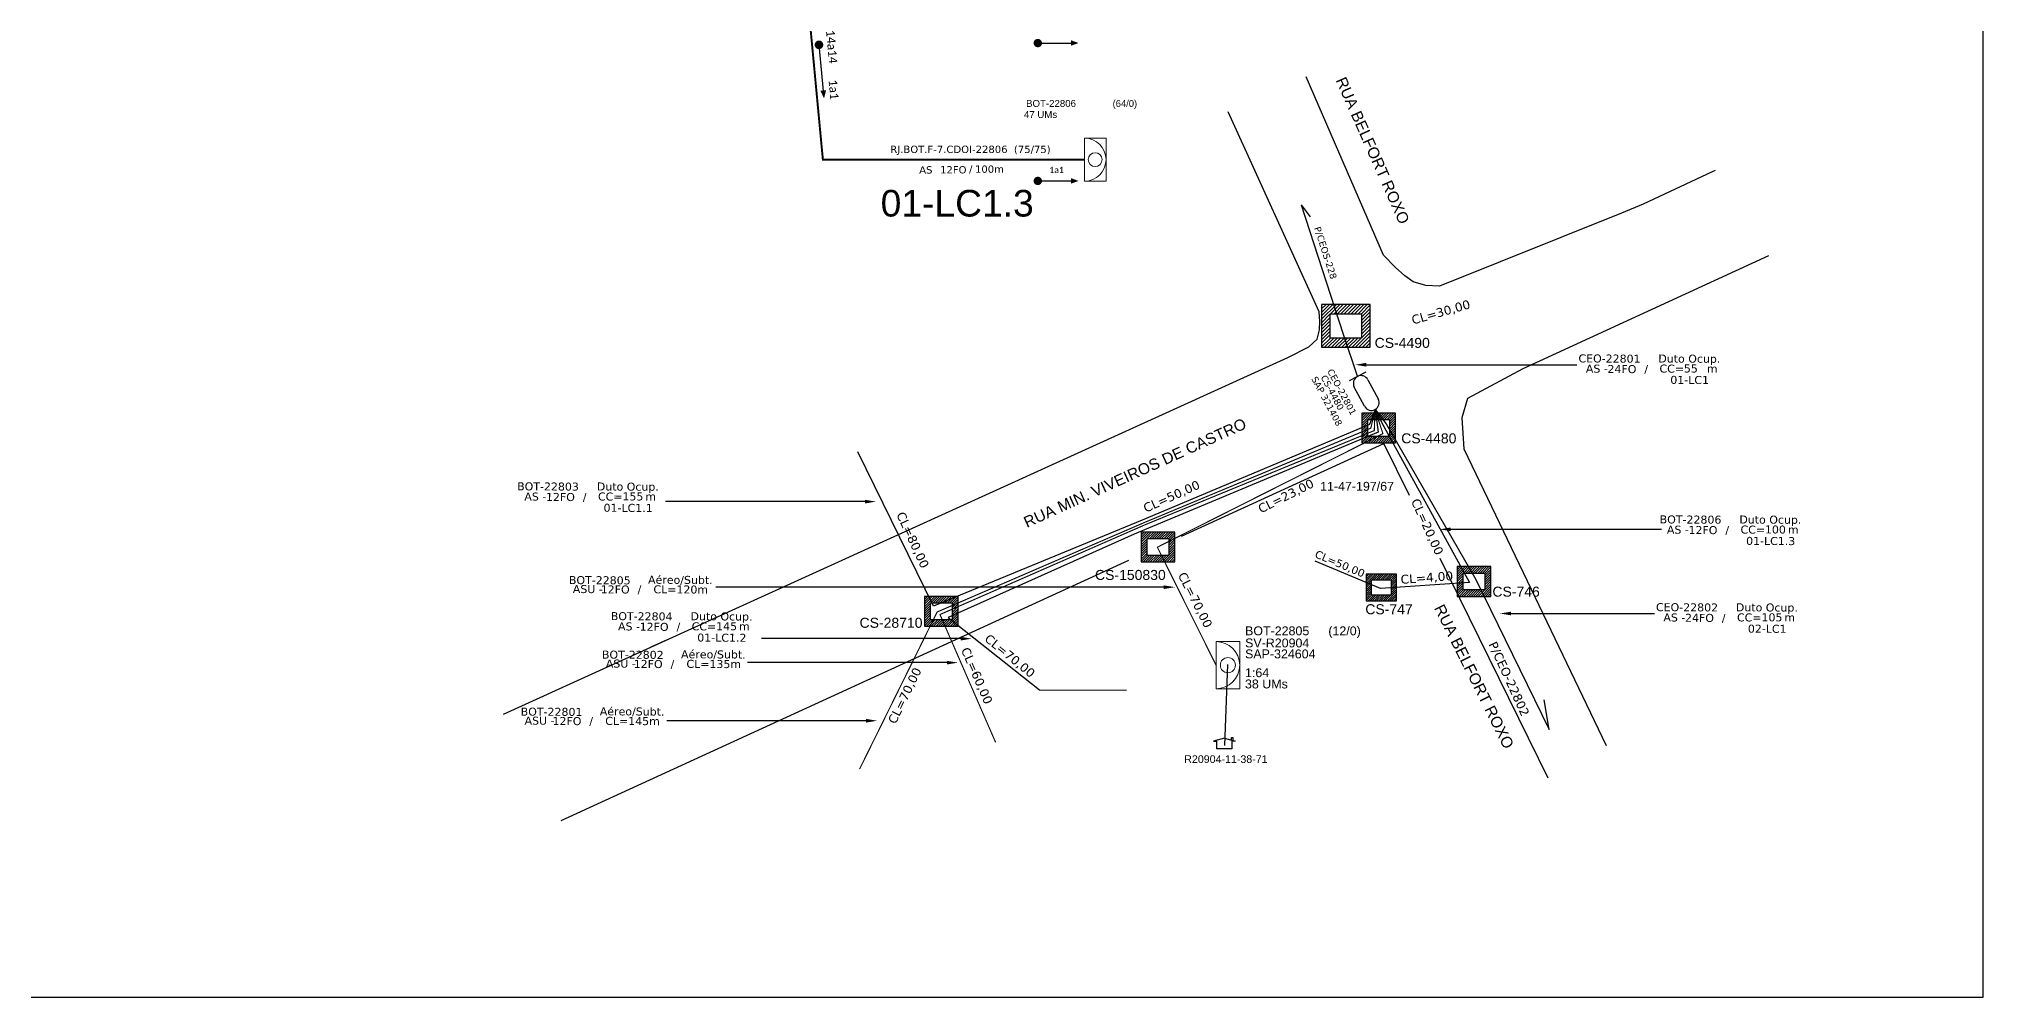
# Model space of a CAD drawing. Header units: millimetres. Extents: x 27927 to 28766, y 293409 to 294003.
# Drawn here: x 28255 to 28766, y 293409 to 293661 of the extents above; entities that cross this region are included whole.
import ezdxf
from ezdxf import colors
from ezdxf.entities.mleader import LeaderData, LeaderLine
from ezdxf.enums import TextEntityAlignment as Align
from ezdxf.math import Vec2, Vec3

# ---------------------------------------------------------------- set-up
doc = ezdxf.new("R2010")
doc.units = ezdxf.units.MM
doc.linetypes.add('DIVIDE2', pattern=[0.625, 0.25, -0.125, 0, -0.125, 0, -0.125])
for name, color, linetype in [('10.1-Caixas Subterrâneas', 5, 'Continuous'), ('20.4-CEOS', 1, 'Continuous'), ('20.5-CEO', 1, 'Continuous'), ('CAP a instalar', 1, 'Continuous'), ('CAP_A_INSTALAR', 1, 'Continuous'), ('CELULAS_GPON', 7, 'Continuous'), ('INDICAÇÃO', 7, 'Continuous'), ('label_cabos', 7, 'Continuous'), ('Legenda', 1, 'Continuous'), ('LOGRADOURO', 5, 'Continuous'), ('MUB', 252, 'Continuous'), ('NET-RETIRAR', 54, 'DIVIDE2'), ('SETA', 7, 'Continuous'), ('surveys', 7, 'Continuous'), ('surveys legendas', 7, 'Continuous'), ('texto', 255, 'Continuous')]:
    doc.layers.add(name, color=color, linetype=linetype)
for name, color, linetype, lineweight in [("20.0-LEGENDA DOS CDO'S", 1, 'Continuous', 0), ('20.1-CDO_INTERIOR', 1, 'Continuous', 0), ('40.1-ETIQUETAS', 1, 'Continuous', 20)]:
    doc.layers.add(name, color=color, linetype=linetype, lineweight=lineweight)
doc.layers.add('EXTRA', color=50, linetype='Continuous', plot=False)
doc.styles.add('ARIAL', font='arial.ttf')
doc.styles.add('DIGICADE', font='arial.ttf')
doc.styles.add('siredit', font='verdana.ttf')
doc.styles.get("Standard").update_dxf_attribs({"font": 'arial.ttf'})
doc.linetypes.add('FENCELINE1', pattern='A,0.25,-0.1,[133,ltypeshp.shx,S=0.1,R=0,X=-0.1,Y=0],-0.1,1', length=1.45)

# ---------------------------------------------------------------- blocks, each defined once
blk = doc.blocks.new('*X3')
at = {"color": 0, "linetype": 'Continuous'}
for p, q in [((-1.25, 0.34099), (-0.49099, 1.1)), ((-1.25, 0.517767), (-0.667767, 1.1)), ((-1.25, 0.694544), (-0.844544, 1.1)), ((-1.25, 0.87132), (-1.02132, 1.1)), ((-1.25, 1.048097), (-1.198097, 1.1)), ((-0.789214, 0.625), (-0.314214, 1.1)), ((-0.612437, 0.625), (-0.137437, 1.1)), ((-0.43566, 0.625), (0.03934, 1.1)), ((-0.258883, 0.625), (0.216117, 1.1)), ((-0.082107, 0.625), (0.392893, 1.1)), ((0.09467, 0.625), (0.56967, 1.1)), ((0.271447, 0.625), (0.746447, 1.1)), ((0.448223, 0.625), (0.923223, 1.1)), ((0.625, 0.625), (1.1, 1.1)), ((0.801777, 0.625), (1.25, 1.073223)), ((-1.25, 0.164214), (-0.8035, 0.610714)), ((-1.25, -0.012563), (-0.8035, 0.433937)), ((-1.25, -0.18934), (-0.8035, 0.25716)), ((-1.25, -0.366117), (-0.8035, 0.080383)), ((0.8035, 0.449947), (1.25, 0.896447)), ((0.8035, 0.27317), (1.25, 0.71967)), ((0.8035, 0.096393), (1.25, 0.542893)), ((0.8035, -0.080383), (1.25, 0.366117)), ((0.8035, -0.25716), (1.25, 0.18934)), ((0.8035, -0.433937), (1.25, 0.012563)), ((-1.25, -0.542893), (-0.8035, -0.096393)), ((-1.25, -0.71967), (-0.8035, -0.27317)), ((-1.25, -0.896447), (-0.8035, -0.449947)), ((-1.25, -1.073223), (-0.801777, -0.625)), ((-1.1, -1.1), (-0.625, -0.625)), ((-0.923223, -1.1), (-0.448223, -0.625)), ((-0.746447, -1.1), (-0.271447, -0.625)), ((-0.56967, -1.1), (-0.09467, -0.625)), ((-0.392893, -1.1), (0.082107, -0.625)), ((-0.216117, -1.1), (0.258883, -0.625)), ((-0.03934, -1.1), (0.43566, -0.625)), ((0.137437, -1.1), (0.612437, -0.625)), ((0.314214, -1.1), (0.789214, -0.625)), ((0.49099, -1.1), (1.25, -0.34099)), ((0.667767, -1.1), (1.25, -0.517767)), ((0.8035, -0.610714), (1.25, -0.164214)), ((0.844544, -1.1), (1.25, -0.694544)), ((1.02132, -1.1), (1.25, -0.87132)), ((1.198097, -1.1), (1.25, -1.048097))]:
    blk.add_line(p, q, dxfattribs=at)
blk = doc.blocks.new('MANHOLE_MQ')
at = {"color": 0, "linetype": 'Continuous'}
for p, q in [((0.00000623, 0.00000569), (-0.00000627, 0.00000569)), ((-0.00000627, 0.00000569), (-0.00000627, -0.00000531)), ((0.00000623, -0.00000531), (0.00000623, 0.00000569)), ((-0.00000404, 0.00000331), (0.00000399, 0.00000331)), ((-0.00000404, -0.00000294), (-0.00000404, 0.00000331)), ((0.00000399, 0.00000331), (0.00000399, -0.00000294)), ((0.00000399, -0.00000294), (-0.00000404, -0.00000294)), ((0.00000399, -0.00000294), (0.00000399, -0.00000294)), ((-0.00000627, -0.00000531), (0.00000623, -0.00000531))]:
    blk.add_line(p, q, dxfattribs=at)
at = {"color": 0, "linetype": 'Continuous', "xscale": 5e-06, "yscale": 5e-06, "zscale": 1e-05}
blk.add_blockref('*X3', (-0.00000002, 0.00000019), dxfattribs=at)
blk = doc.blocks.new('Inst CB DT OCUP CFOA-SM-AS-80-TS-24')
at = {"layer": 'label_cabos', "color": 0, "style": 'siredit'}
for tag, flags, p in [('ID_ATIVIDADE', 3, (1.31, 2.67)), ('FATOR', 1, (11.56, 2.55))]:
    blk.add_attdef(tag, text='', height=1, rotation=359.69, dxfattribs=dict(at, flags=flags)).set_placement(p, align=Align.MIDDLE_CENTER)
for tag, p in [('TIPO_CABO', (1.76, 0)), ('DESTINO_CABO', (3.13, 1.26)), ('CABO', (4.69, -0.05)), ('/', (7.71, -0.05)), ('LANCE', (10.91, 0)), ('TIPO_CABO', (13.11, 1.24)), ('UND', (15.96, 0)), ('FID', (13.15, -1.41))]:
    blk.add_attdef(tag, text='', height=1, rotation=359.69, dxfattribs=at).set_placement(p, align=Align.MIDDLE_CENTER)
blk.add_attdef('QTDE', (12.43, -0.47), '', height=1, rotation=359.69, dxfattribs=at)
blk = doc.blocks.new('LEGENDA DOS CABOS')
at = {"layer": 'EXTRA', "style": 'siredit'}
for tag, p in [('ID', (4.6, 0.97)), ('XX', (9.03, 0.97))]:
    blk.add_attdef(tag, text='', height=0.48, rotation=359.69, dxfattribs=at).set_placement(p, align=Align.MIDDLE_CENTER)
at = {"layer": 'Legenda', "color": 7, "style": 'siredit'}
for tag, p in [('TIPO_CABO', (1.31, 0)), ('CABO', (4.69, -0.05)), ('/', (6.81, -0.05)), ('METROS', (10.03, -0.05))]:
    blk.add_attdef(tag, text='', height=0.8, rotation=359.69, dxfattribs=at).set_placement(p, align=Align.MIDDLE_CENTER)
blk = doc.blocks.new('ETIQUETA_RS5F')
at = {"layer": '40.1-ETIQUETAS', "color": 0, "style": 'siredit'}
blk.add_text('/', height=1.5, dxfattribs=at).set_placement((1.58, -1.95), align=Align.MIDDLE_RIGHT)
for tag, p in [('ETIQUETA_R_PRIMARIA', (1.21, 4.1)), ('ETIQUETA_R_SECUNDARIA', (1.21, 2.1)), ('F_ATIVAS/F_MORTAS', (1.14, -4.24))]:
    blk.add_attdef(tag, text='', height=1.5, dxfattribs=at).set_placement(p, align=Align.MIDDLE_CENTER)
for tag, p in [('TIPO_CABO', (-6.58, -2.12)), ('CAP_CABO', (0.4, -2.09))]:
    blk.add_attdef(tag, text='', height=1.5, dxfattribs=at).set_placement(p, align=Align.MIDDLE_RIGHT)
blk.add_attdef('METROS', text='', height=1.5, dxfattribs=at).set_placement((2.14, -1.95), align=Align.MIDDLE_LEFT)
for tag, p in [('FUSÃO_1', (0.85, -8.39)), ('FUSÃO_2', (0.85, -10.6)), ('FUSÃO_3', (0.85, -12.93)), ('FUSÃO_4', (0.85, -15.14)), ('FUSÃO_5', (0.85, -17.16))]:
    blk.add_attdef(tag, text='', height=1.5, dxfattribs=at).set_placement(p, align=Align.CENTER)
blk = doc.blocks.new('CDOI_INT')
at = {"layer": '20.1-CDO_INTERIOR', "color": 0, "lineweight": 18}
blk.add_lwpolyline([(4.25, -4.25), (4.25, 4.25), (0, 4.25), (0, -4.25)], close=True, dxfattribs=at)
blk.add_circle((2.12, 0), 1.36, dxfattribs=at)
blk.add_arc((0, 0), 4.25, 270, 90, dxfattribs=at)
at = {"layer": "20.0-LEGENDA DOS CDO'S", "color": 0, "style": 'ARIAL'}
for tag, p in [('CDO_N', (-0.08, 10.38)), ('SPLITER_1', (21.18, 10.38)), ('SURVEY', (-0.08, 8.2)), ('SPLITER_2', (21.19, 8.68)), ('SAP', (-0.08, 6.23)), ('1:XX', (5.94, -2.22)), ('UMS', (5.94, -4.24))]:
    blk.add_attdef(tag, p, '', height=1.36, dxfattribs=at)
blk.add_attdef('FIBRAS_UTILIZADAS', text='', height=1.36, dxfattribs=at).set_placement((15.34, 10.38), align=Align.CENTER)
blk = doc.blocks.new('SURVEY_SURVEY')
for p, q in [((0.00000036, 0.00001493), (-0.00000355, 0.00001379)), ((0.00000036, 0.00001493), (0.00000427, 0.00001379)), ((0.00000298, 0.0000151), (0.00000339, 0.0000151)), ((0.00000298, 0.00001418), (0.00000298, 0.0000151)), ((0.00000339, 0.0000151), (0.00000339, 0.00001406)), ((-0.00000355, 0.00001379), (-0.00000233, 0.00001379)), ((-0.00000232, 0.00001098), (-0.00000232, 0.00001378)), ((0.00000304, 0.00001098), (-0.00000232, 0.00001098)), ((0.00000427, 0.00001379), (0.00000304, 0.00001379)), ((0.00000304, 0.00001379), (0.00000304, 0.00001098))]:
    blk.add_line(p, q)

msp = doc.modelspace()

# ---------------------------------------------------------------- linework, layer by layer
msp.add_lwpolyline([(27927.35, 293409.45), (28765.92, 293409.45), (28765.92, 294003.45), (27927.35, 294003.45), (27927.35, 293409.45)])
at = {"color": 7, "const_width": 1.13}
msp.add_lwpolyline([(28459.99, 293660.22, 1), (28460.1, 293659.1, 1)], format="xyb", close=True, dxfattribs=at)
at = {"const_width": 1.1}
for points in [[(28516.99, 293660.12, 1), (28518.09, 293660.12, 1)], [(28516.99, 293623.89, 1), (28518.09, 293623.89, 1)]]:
    msp.add_lwpolyline(points, format="xyb", close=True, dxfattribs=at)
at = {"layer": '20.1-CDO_INTERIOR', "color": 1, "lineweight": 18}
msp.add_lwpolyline([(28570.59, 293490.46), (28570.59, 293502.87), (28564.39, 293502.87), (28564.38, 293490.46)], close=True, dxfattribs=at)
msp.add_circle((28567.49, 293496.67), 1.99, dxfattribs=at)
msp.add_arc((28564.38, 293496.67), 6.2, 269.9724, 89.9724, dxfattribs=at)
at = {"layer": '20.5-CEO', "color": 5}
for p, q in [((28604.29, 293571.66), (28606.99, 293566.61)), ((28603.39, 293564.68), (28600.68, 293569.73))]:
    msp.add_line(p, q, dxfattribs=at)
msp.add_lwpolyline([(28603.69, 293573.66), (28599.35, 293571.34)], dxfattribs=at)
for centre, start, end in [((28602.48, 293570.7), 28.1503, 208.1503), ((28605.19, 293565.64), 208.1503, 28.1503)]:
    msp.add_arc(centre, 2.04, start, end, dxfattribs=at)
at = {"layer": 'CAP a instalar', "color": 0, "linetype": 'FENCELINE1', "ltscale": 5.3, "const_width": 0.513}
msp.add_lwpolyline([(28529.79, 293629.49), (28461.07, 293629.49), (28439.79, 293855.38)], dxfattribs=at)
at = {"layer": 'CAP_A_INSTALAR', "color": 7, "linetype": 'FENCELINE1', "ltscale": 2}
for p, q in [((28586.74, 293617.66, 0.29), (28597.81, 293583.62, 0.29)), ((28586.74, 293617.66, 0.29), (28589.12, 293614.45, 0.29)), ((28597.81, 293583.62, 0.29), (28601.55, 293572.46, 0.29))]:
    msp.add_line(p, q, dxfattribs=at)
at = {"layer": 'CAP_A_INSTALAR', "color": 0, "linetype": 'FENCELINE1', "ltscale": 2}
for p, q in [((28606.15, 293563.84, 0.29), (28604.71, 293559.9, 0.29)), ((28606.15, 293563.84, 0.29), (28606.93, 293557.85, 0.29)), ((28606.18, 293563.86, 0.29), (28608.45, 293559.34, 0.29)), ((28606.18, 293563.86, 0.29), (28609.04, 293560.08, 0.29)), ((28606.93, 293557.85, 0.29), (28542.89, 293531.11, 0.29)), ((28604.71, 293559.9, 0.29), (28544.99, 293534.79, 0.29)), ((28608.45, 293559.34, 0.29), (28630.99, 293518.36, 0.29)), ((28609.04, 293560.08, 0.29), (28632.67, 293519.17, 0.29)), ((28490.15, 293512.17, 0.29), (28470.23, 293552.72, 0.29)), ((28544.99, 293534.79, 0.29), (28490.15, 293512.17, 0.29)), ((28542.89, 293531.11, 0.29), (28493.99, 293509.23, 0.29)), ((28607.57, 293516.77, 0.29), (28590.42, 293524.01, 0.29)), ((28630.99, 293518.36, 0.29), (28607.57, 293516.77, 0.29)), ((28632.67, 293519.17, 0.29), (28651.87, 293479.76, 0.29)), ((28493.99, 293509.23, 0.29), (28517.96, 293490.21, 0.29)), ((28517.96, 293490.21, 0.29), (28540.88, 293490.09, 0.29))]:
    msp.add_line(p, q, dxfattribs=at)
at = {"layer": 'CAP_A_INSTALAR', "color": 8, "linetype": 'FENCELINE1', "ltscale": 2, "const_width": 0.292, "elevation": 0.29}
for points in [[(28606.18, 293563.86), (28605.04, 293558.94), (28545.66, 293534.2), (28491.1, 293510.64), (28470.71, 293469.37)], [(28606.15, 293563.84), (28605.95, 293558.3), (28545.69, 293533.54), (28491.84, 293509.97), (28506.46, 293476.37)]]:
    msp.add_lwpolyline(points, dxfattribs=at)
at = {"layer": 'CAP_A_INSTALAR', "linetype": 'FENCELINE1', "ltscale": 2, "const_width": 0.292, "elevation": 0.29}
msp.add_lwpolyline([(28606.15, 293563.84), (28608.21, 293557.5), (28548.95, 293527.66), (28564.38, 293496.67)], dxfattribs=at)
at = {"layer": 'CAP_A_INSTALAR', "color": 0, "linetype": 'FENCELINE1', "ltscale": 2, "elevation": 0.29}
msp.add_lwpolyline([(28651.87, 293479.76), (28650.57, 293487.52)], dxfattribs=at)
at = {"layer": 'MUB'}
for points in [[(28670.89, 293615.47), (28623.12, 293596.26), (28619.46, 293596.43), (28616.17, 293597.35), (28614.01, 293599), (28611.47, 293601.27), (28608.4, 293604.35), (28588.01, 293651.23)], [(28400.47, 293494.4), (28583.2, 293577.5), (28588.75, 293580.34), (28590.94, 293582.34), (28591.54, 293584.8), (28591.64, 293586.94), (28591.49, 293589.53), (28567.57, 293642.09)], [(28694.76, 293626.33), (28676.57, 293617.75)], [(28695.48, 293626.67), (28694.76, 293626.33)], [(28676.57, 293617.75), (28670.89, 293615.47)], [(28709.56, 293604.24), (28644.97, 293574.54), (28630.4, 293566.77), (28628.98, 293561.69), (28629.5, 293553.54), (28666.92, 293475.57)], [(28555.33, 293530.59), (28608.45, 293554.94)], [(28615.17, 293541.26), (28608.45, 293554.94)], [(28651.68, 293466.96), (28623.3, 293524.73)], [(28392.33, 293455.87), (28541.46, 293524.23)], [(28415.95, 293501.45), (28420.24, 293503.4)], [(28377.16, 293483.81), (28400.47, 293494.4)]]:
    msp.add_lwpolyline(points, dxfattribs=at)
at = {"layer": 'NET-RETIRAR', "color": 4, "linetype": 'Continuous'}
msp.add_lwpolyline([(28566.69, 293475.58), (28567.5, 293496.8)], dxfattribs=at)
at = {"layer": 'SETA', "color": 7}
msp.add_lwpolyline([(28460.05, 293659.66), (28461.27, 293646.57)], dxfattribs=at)
at = {"layer": 'SETA'}
for points in [[(28517.54, 293660.12), (28526.98, 293660.12)], [(28517.54, 293623.89), (28526.98, 293623.89)]]:
    msp.add_lwpolyline(points, dxfattribs=at)
for points in [[(28526.23, 293660.87), (28528.24, 293660.13), (28526.23, 293659.4)], [(28526.23, 293624.64), (28528.24, 293623.9), (28526.23, 293623.17)]]:
    msp.add_solid(points, dxfattribs=at)
at = {"layer": 'SETA', "color": 7}
msp.add_solid([(28461.92, 293647.72), (28461.37, 293645.59), (28460.42, 293647.57)], dxfattribs=at)

# ---------------------------------------------------------------- block references
at = {"layer": '10.1-Caixas Subterrâneas', "color": 30, "rotation": 180.0191175169924}
for p, xscale, yscale, zscale in [((28598.48, 293586.01, -0.13), 1022338.795245337, 1022338.795245337, 1022338.795245337), ((28607.06, 293559.13), 709957.4966981504, 709957.4966981504, 709957.4966981504), ((28549.1, 293527.87), 709957.4966981504, 709957.4966981504, 709957.4966981504), ((28607.8, 293517.2), 638961.7470283355, 638961.7470283355, 638961.7470283355), ((28632.15, 293518.79), 709957.4966981504, 709957.4966981504, 709957.4966981504), ((28492.18, 293510.96), 709957.4966981504, 709957.4966981504, 709957.4966981504)]:
    msp.add_blockref('MANHOLE_MQ', p, dxfattribs=dict(at, xscale=xscale, yscale=yscale, zscale=zscale))
at = {"layer": 'CAP a instalar', "color": 0, "linetype": 'FENCELINE1', "ltscale": 5}
ref = msp.add_blockref('CDOI_INT', (28529.79, 293629.49), dxfattribs=dict(at, xscale=1.33473017723919, yscale=1.33473017723919, zscale=1.33473017723919))
ref.add_attrib('CDO_N', 'BOT-22806   ', dxfattribs={"layer": "20.0-LEGENDA DOS CDO'S", "color": 0, "height": 1.8156, "style": 'ARIAL'}).set_placement((28529.68, 293643.35), align=Align.RIGHT)
ref.add_attrib('FIBRAS_UTILIZADAS', '        (64/0)', dxfattribs={"layer": "20.0-LEGENDA DOS CDO'S", "color": 0, "height": 1.7905, "style": 'ARIAL', "width": 0.986168}).set_placement((28543.64, 293643.35), align=Align.RIGHT)
ref.add_attrib('SURVEY', '47 UMs          ', dxfattribs={"layer": "20.0-LEGENDA DOS CDO'S", "color": 0, "height": 1.8156, "style": 'ARIAL'}).set_placement((28529.68, 293640.43), align=Align.RIGHT)
at = {"layer": 'CAP a instalar', "color": 0, "linetype": 'FENCELINE1', "ltscale": 5.3}
ref = msp.add_blockref('ETIQUETA_RS5F', (28498.34, 293629.51), dxfattribs=dict(at, xscale=1.280902120837365, yscale=1.280902120837365, zscale=1.280902120837365))
ref.add_attrib('ETIQUETA_R_SECUNDARIA', 'RJ.BOT.F-7.CDOI-22806  (75/75)', dxfattribs={"layer": '40.1-ETIQUETAS', "color": 0, "height": 1.9214, "style": 'siredit'}).set_placement((28499.85, 293632.2), align=Align.MIDDLE_CENTER)
ref.add_attrib('TIPO_CABO', 'AS', dxfattribs={"layer": '40.1-ETIQUETAS', "color": 0, "height": 1.921, "style": 'siredit'}).set_placement((28489.86, 293626.8), align=Align.MIDDLE_RIGHT)
ref.add_attrib('CAP_CABO', '12FO', dxfattribs={"layer": '40.1-ETIQUETAS', "color": 0, "height": 1.921, "style": 'siredit'}).set_placement((28498.81, 293626.83), align=Align.MIDDLE_RIGHT)
ref.add_attrib('METROS', '100m', dxfattribs={"layer": '40.1-ETIQUETAS', "color": 0, "height": 1.921, "style": 'siredit'}).set_placement((28501.04, 293627), align=Align.MIDDLE_LEFT)
at = {"layer": 'label_cabos', "color": 0, "lineweight": 0}
ref = msp.add_blockref('Inst CB DT OCUP CFOA-SM-AS-80-TS-24', (28661.17, 293574.58), dxfattribs=dict(at, xscale=2.102358976908293, yscale=2.102358976908293, zscale=2.102358976908293))
ref.add_attrib('DESTINO_CABO', 'CEO-22801', dxfattribs={"color": 0, "height": 2.102, "rotation": 359.69, "style": 'siredit'}).set_placement((28667.76, 293577.23), align=Align.MIDDLE_CENTER)
ref.add_attrib('CABO', '24FO', dxfattribs={"color": 0, "height": 2.102, "rotation": 359.69, "style": 'siredit'}).set_placement((28671.02, 293574.47), align=Align.MIDDLE_CENTER)
ref.add_attrib('TIPO_CABO', 'Duto Ocup.', dxfattribs={"color": 0, "height": 2.102, "rotation": 359.69, "style": 'siredit'}).set_placement((28688.73, 293577.2), align=Align.MIDDLE_CENTER)
ref.add_attrib('/', '/', dxfattribs={"color": 0, "height": 2.1, "rotation": 359.69, "style": 'siredit'}).set_placement((28677.39, 293574.47), align=Align.MIDDLE_CENTER)
ref.add_attrib('TIPO_CABO', 'AS - ', dxfattribs={"color": 0, "height": 2.102, "rotation": 359.69, "style": 'siredit'}).set_placement((28664.88, 293574.57), align=Align.MIDDLE_CENTER)
ref.add_attrib('FID', '01-LC1', dxfattribs={"color": 0, "height": 2.102, "rotation": 359.69, "style": 'siredit'}).set_placement((28688.81, 293571.61), align=Align.MIDDLE_CENTER)
ref.add_attrib('LANCE', 'CC=', dxfattribs={"color": 0, "height": 2.102, "rotation": 359.69, "style": 'siredit'}).set_placement((28684.11, 293574.58), align=Align.MIDDLE_CENTER)
ref.add_attrib('QTDE', '55', (28687.3, 293573.58), dxfattribs={"color": 0, "height": 2.102, "rotation": 359.69, "style": 'siredit'})
ref.add_attrib('UND', 'm', dxfattribs={"color": 0, "height": 2.1, "rotation": 359.69, "style": 'siredit'}).set_placement((28694.74, 293574.58), align=Align.MIDDLE_CENTER)
ref = msp.add_blockref('Inst CB DT OCUP CFOA-SM-AS-80-TS-24', (28382.26, 293540.97), dxfattribs=dict(at, xscale=2.102358976908294, yscale=2.102358976908294, zscale=2.102358976908294))
ref.add_attrib('DESTINO_CABO', 'BOT-22803', dxfattribs={"color": 0, "height": 2.102, "rotation": 359.69, "style": 'siredit'}).set_placement((28388.85, 293543.62), align=Align.MIDDLE_CENTER)
ref.add_attrib('CABO', '12FO', dxfattribs={"color": 0, "height": 2.102, "rotation": 359.69, "style": 'siredit'}).set_placement((28392.11, 293540.86), align=Align.MIDDLE_CENTER)
ref.add_attrib('TIPO_CABO', 'Duto Ocup.', dxfattribs={"color": 0, "height": 2.102, "rotation": 359.69, "style": 'siredit'}).set_placement((28409.82, 293543.58), align=Align.MIDDLE_CENTER)
ref.add_attrib('/', '/', dxfattribs={"color": 0, "height": 2.1, "rotation": 359.69, "style": 'siredit'}).set_placement((28398.48, 293540.86), align=Align.MIDDLE_CENTER)
ref.add_attrib('TIPO_CABO', 'AS - ', dxfattribs={"color": 0, "height": 2.102, "rotation": 359.69, "style": 'siredit'}).set_placement((28385.97, 293540.96), align=Align.MIDDLE_CENTER)
ref.add_attrib('FID', '01-LC1.1', dxfattribs={"color": 0, "height": 2.102, "rotation": 359.69, "style": 'siredit'}).set_placement((28409.9, 293537.99), align=Align.MIDDLE_CENTER)
ref.add_attrib('LANCE', 'CC=', dxfattribs={"color": 0, "height": 2.102, "rotation": 359.69, "style": 'siredit'}).set_placement((28405.2, 293540.97), align=Align.MIDDLE_CENTER)
ref.add_attrib('QTDE', '155', (28408.39, 293539.97), dxfattribs={"color": 0, "height": 2.102, "rotation": 359.69, "style": 'siredit'})
ref.add_attrib('UND', 'm', dxfattribs={"color": 0, "height": 2.1, "rotation": 359.69, "style": 'siredit'}).set_placement((28415.82, 293540.97), align=Align.MIDDLE_CENTER)
ref = msp.add_blockref('Inst CB DT OCUP CFOA-SM-AS-80-TS-24', (28682.46, 293532.28), dxfattribs=dict(at, xscale=2.102358976908294, yscale=2.102358976908294, zscale=2.102358976908294))
ref.add_attrib('DESTINO_CABO', 'BOT-22806', dxfattribs={"color": 0, "height": 2.102, "rotation": 359.69, "style": 'siredit'}).set_placement((28689.04, 293534.93), align=Align.MIDDLE_CENTER)
ref.add_attrib('CABO', '12FO', dxfattribs={"color": 0, "height": 2.102, "rotation": 359.69, "style": 'siredit'}).set_placement((28692.31, 293532.17), align=Align.MIDDLE_CENTER)
ref.add_attrib('TIPO_CABO', 'Duto Ocup.', dxfattribs={"color": 0, "height": 2.102, "rotation": 359.69, "style": 'siredit'}).set_placement((28710.02, 293534.9), align=Align.MIDDLE_CENTER)
ref.add_attrib('/', '/', dxfattribs={"color": 0, "height": 2.1, "rotation": 359.69, "style": 'siredit'}).set_placement((28698.68, 293532.17), align=Align.MIDDLE_CENTER)
ref.add_attrib('TIPO_CABO', 'AS - ', dxfattribs={"color": 0, "height": 2.102, "rotation": 359.69, "style": 'siredit'}).set_placement((28686.17, 293532.27), align=Align.MIDDLE_CENTER)
ref.add_attrib('FID', '01-LC1.3', dxfattribs={"color": 0, "height": 2.102, "rotation": 359.69, "style": 'siredit'}).set_placement((28710.1, 293529.3), align=Align.MIDDLE_CENTER)
ref.add_attrib('LANCE', 'CC=', dxfattribs={"color": 0, "height": 2.102, "rotation": 359.69, "style": 'siredit'}).set_placement((28705.4, 293532.28), align=Align.MIDDLE_CENTER)
ref.add_attrib('QTDE', '100', (28708.59, 293531.28), dxfattribs={"color": 0, "height": 2.102, "rotation": 359.69, "style": 'siredit'})
ref.add_attrib('UND', 'm', dxfattribs={"color": 0, "height": 2.1, "rotation": 359.69, "style": 'siredit'}).set_placement((28716.02, 293532.28), align=Align.MIDDLE_CENTER)
ref = msp.add_blockref('LEGENDA DOS CABOS', (28393.54, 293515.56), dxfattribs=dict(at, xscale=2.102358976908294, yscale=2.102358976908294, zscale=2.102358976908294))
ref.add_attrib('ID', 'BOT-22805', dxfattribs={"color": 0, "height": 2.102, "rotation": 359.69, "style": 'siredit'}).set_placement((28402.45, 293518.99), align=Align.MIDDLE_CENTER)
ref.add_attrib('CABO', '12FO', dxfattribs={"color": 0, "height": 2.102, "rotation": 359.69, "style": 'siredit'}).set_placement((28406.5, 293516.56), align=Align.MIDDLE_CENTER)
ref.add_attrib('METROS', 'CL=120m', dxfattribs={"color": 0, "height": 2.102, "rotation": 359.69, "style": 'siredit'}).set_placement((28423.73, 293516.56), align=Align.MIDDLE_CENTER)
ref.add_attrib('XX', 'Aéreo/Subt.', dxfattribs={"color": 0, "height": 2.1024, "rotation": 359.69, "style": 'siredit'}).set_placement((28423.62, 293519.08), align=Align.MIDDLE_CENTER)
ref.add_attrib('/', '/', dxfattribs={"color": 0, "height": 2.1, "rotation": 359.69, "style": 'siredit'}).set_placement((28412.87, 293516.56), align=Align.MIDDLE_CENTER)
ref.add_attrib('TIPO_CABO', 'ASU -', dxfattribs={"color": 0, "height": 2.102, "rotation": 359.69, "style": 'siredit'}).set_placement((28399.3, 293516.66), align=Align.MIDDLE_CENTER)
ref = msp.add_blockref('Inst CB DT OCUP CFOA-SM-AS-80-TS-24', (28406.88, 293506.86), dxfattribs=dict(at, xscale=2.102358976908294, yscale=2.102358976908294, zscale=2.102358976908294))
ref.add_attrib('DESTINO_CABO', 'BOT-22804', dxfattribs={"color": 0, "height": 2.102, "rotation": 359.69, "style": 'siredit'}).set_placement((28413.46, 293509.51), align=Align.MIDDLE_CENTER)
ref.add_attrib('CABO', '12FO', dxfattribs={"color": 0, "height": 2.102, "rotation": 359.69, "style": 'siredit'}).set_placement((28416.73, 293506.75), align=Align.MIDDLE_CENTER)
ref.add_attrib('TIPO_CABO', 'Duto Ocup.', dxfattribs={"color": 0, "height": 2.102, "rotation": 359.69, "style": 'siredit'}).set_placement((28434.44, 293509.48), align=Align.MIDDLE_CENTER)
ref.add_attrib('/', '/', dxfattribs={"color": 0, "height": 2.1, "rotation": 359.69, "style": 'siredit'}).set_placement((28423.1, 293506.75), align=Align.MIDDLE_CENTER)
ref.add_attrib('TIPO_CABO', 'AS - ', dxfattribs={"color": 0, "height": 2.102, "rotation": 359.69, "style": 'siredit'}).set_placement((28410.59, 293506.85), align=Align.MIDDLE_CENTER)
ref.add_attrib('FID', '01-LC1.2', dxfattribs={"color": 0, "height": 2.102, "rotation": 359.69, "style": 'siredit'}).set_placement((28434.52, 293503.89), align=Align.MIDDLE_CENTER)
ref.add_attrib('LANCE', 'CC=', dxfattribs={"color": 0, "height": 2.102, "rotation": 359.69, "style": 'siredit'}).set_placement((28429.82, 293506.86), align=Align.MIDDLE_CENTER)
ref.add_attrib('QTDE', '145', (28433.01, 293505.86), dxfattribs={"color": 0, "height": 2.102, "rotation": 359.69, "style": 'siredit'})
ref.add_attrib('UND', 'm', dxfattribs={"color": 0, "height": 2.1, "rotation": 359.69, "style": 'siredit'}).set_placement((28440.44, 293506.86), align=Align.MIDDLE_CENTER)
ref = msp.add_blockref('Inst CB DT OCUP CFOA-SM-AS-80-TS-24', (28681.55, 293509.21), dxfattribs=dict(at, xscale=2.102358976908293, yscale=2.102358976908293, zscale=2.102358976908293))
ref.add_attrib('DESTINO_CABO', 'CEO-22802', dxfattribs={"color": 0, "height": 2.102, "rotation": 359.69, "style": 'siredit'}).set_placement((28688.13, 293511.87), align=Align.MIDDLE_CENTER)
ref.add_attrib('CABO', '24FO', dxfattribs={"color": 0, "height": 2.102, "rotation": 359.69, "style": 'siredit'}).set_placement((28691.4, 293509.1), align=Align.MIDDLE_CENTER)
ref.add_attrib('TIPO_CABO', 'Duto Ocup.', dxfattribs={"color": 0, "height": 2.102, "rotation": 359.69, "style": 'siredit'}).set_placement((28709.1, 293511.83), align=Align.MIDDLE_CENTER)
ref.add_attrib('/', '/', dxfattribs={"color": 0, "height": 2.1, "rotation": 359.69, "style": 'siredit'}).set_placement((28697.76, 293509.1), align=Align.MIDDLE_CENTER)
ref.add_attrib('TIPO_CABO', 'AS - ', dxfattribs={"color": 0, "height": 2.102, "rotation": 359.69, "style": 'siredit'}).set_placement((28685.25, 293509.2), align=Align.MIDDLE_CENTER)
ref.add_attrib('FID', '02-LC1', dxfattribs={"color": 0, "height": 2.102, "rotation": 359.69, "style": 'siredit'}).set_placement((28709.19, 293506.24), align=Align.MIDDLE_CENTER)
ref.add_attrib('LANCE', 'CC=', dxfattribs={"color": 0, "height": 2.102, "rotation": 359.69, "style": 'siredit'}).set_placement((28704.48, 293509.21), align=Align.MIDDLE_CENTER)
ref.add_attrib('QTDE', '105', (28707.68, 293508.21), dxfattribs={"color": 0, "height": 2.102, "rotation": 359.69, "style": 'siredit'})
ref.add_attrib('UND', 'm', dxfattribs={"color": 0, "height": 2.1, "rotation": 359.69, "style": 'siredit'}).set_placement((28715.11, 293509.21), align=Align.MIDDLE_CENTER)
ref = msp.add_blockref('LEGENDA DOS CABOS', (28402.21, 293495.98), dxfattribs=dict(at, xscale=2.102358976908294, yscale=2.102358976908294, zscale=2.102358976908294))
ref.add_attrib('ID', 'BOT-22802', dxfattribs={"color": 0, "height": 2.102, "rotation": 359.69, "style": 'siredit'}).set_placement((28411.13, 293499.41), align=Align.MIDDLE_CENTER)
ref.add_attrib('CABO', '12FO', dxfattribs={"color": 0, "height": 2.102, "rotation": 359.69, "style": 'siredit'}).set_placement((28415.17, 293496.98), align=Align.MIDDLE_CENTER)
ref.add_attrib('METROS', 'CL=135m', dxfattribs={"color": 0, "height": 2.102, "rotation": 359.69, "style": 'siredit'}).set_placement((28432.4, 293496.98), align=Align.MIDDLE_CENTER)
ref.add_attrib('XX', 'Aéreo/Subt.', dxfattribs={"color": 0, "height": 2.1024, "rotation": 359.69, "style": 'siredit'}).set_placement((28432.29, 293499.5), align=Align.MIDDLE_CENTER)
ref.add_attrib('/', '/', dxfattribs={"color": 0, "height": 2.1, "rotation": 359.69, "style": 'siredit'}).set_placement((28421.54, 293496.98), align=Align.MIDDLE_CENTER)
ref.add_attrib('TIPO_CABO', 'ASU -', dxfattribs={"color": 0, "height": 2.102, "rotation": 359.69, "style": 'siredit'}).set_placement((28407.97, 293497.08), align=Align.MIDDLE_CENTER)
ref = msp.add_blockref('LEGENDA DOS CABOS', (28380.87, 293481), dxfattribs=dict(at, xscale=2.102358976908294, yscale=2.102358976908294, zscale=2.102358976908294))
ref.add_attrib('ID', 'BOT-22801', dxfattribs={"color": 0, "height": 2.102, "rotation": 359.69, "style": 'siredit'}).set_placement((28389.78, 293484.42), align=Align.MIDDLE_CENTER)
ref.add_attrib('CABO', '12FO', dxfattribs={"color": 0, "height": 2.102, "rotation": 359.69, "style": 'siredit'}).set_placement((28393.83, 293481.99), align=Align.MIDDLE_CENTER)
ref.add_attrib('METROS', 'CL=145m', dxfattribs={"color": 0, "height": 2.102, "rotation": 359.69, "style": 'siredit'}).set_placement((28411.06, 293481.99), align=Align.MIDDLE_CENTER)
ref.add_attrib('XX', 'Aéreo/Subt.', dxfattribs={"color": 0, "height": 2.1024, "rotation": 359.69, "style": 'siredit'}).set_placement((28410.95, 293484.51), align=Align.MIDDLE_CENTER)
ref.add_attrib('/', '/', dxfattribs={"color": 0, "height": 2.1, "rotation": 359.69, "style": 'siredit'}).set_placement((28400.19, 293481.99), align=Align.MIDDLE_CENTER)
ref.add_attrib('TIPO_CABO', 'ASU -', dxfattribs={"color": 0, "height": 2.102, "rotation": 359.69, "style": 'siredit'}).set_placement((28386.63, 293482.09), align=Align.MIDDLE_CENTER)
at = {"layer": 'surveys', "color": 151, "xscale": 728963.4108840288, "yscale": 728963.4108840288, "zscale": 728963.4108840288}
msp.add_blockref('SURVEY_SURVEY', (28566.3, 293466.64), dxfattribs=at)

# ---------------------------------------------------------------- texts
at = {"color": 5, "char_height": 2.2605, "width": 166.8764, "attachment_point": 5, "rotation": 275.2459}
for s, insert in [('{\\fCalibri|b0|i0|c0|p34;\\C256;14a14}', (28463.4, 293659.14)), ('{\\fCalibri|b0|i0|c0|p34;\\C256;1a1}', (28463.91, 293647.9))]:
    msp.add_mtext(s, dxfattribs=dict(at, insert=insert))
at = {"insert": (28522.48, 293626.77), "char_height": 1.6473, "width": 27.8482, "attachment_point": 5}
msp.add_mtext('{\\fCalibri|b0|i0|c0|p34;\\C7;1a1}', dxfattribs=at)
at = {"layer": '10.1-Caixas Subterrâneas', "color": 30, "style": 'ARIAL'}
for s, p in [('CS-4490', (28606.05, 293580.03)), ('CS-4480', (28613.04, 293554.95)), ('CS-150830', (28532.58, 293519.06)), ('CS-746', (28636.99, 293514.67)), ('CS-747', (28603.6, 293510.05)), ('CS-28710', (28470.71, 293506.49))]:
    msp.add_text(s, height=2.628, dxfattribs=at).set_placement(p)
at = {"layer": "20.0-LEGENDA DOS CDO'S", "color": 1, "style": 'ARIAL'}
for s, p in [('BOT-22805', (28572, 293504.52)), ('SAP-324604', (28572, 293498.46)), ('SV-R20904', (28572.01, 293501.34)), ('1:64', (28571.98, 293493.52)), ('38 UMs', (28571.98, 293490.56))]:
    msp.add_text(s, height=2.336, rotation=359.9724, dxfattribs=at).set_placement(p)
at = {"layer": "20.0-LEGENDA DOS CDO'S", "style": 'ARIAL'}
msp.add_text('        (12/0)', height=2.336, rotation=359.9724, dxfattribs=at).set_placement((28594.52, 293504.51), align=Align.CENTER)
at = {"layer": '20.4-CEOS', "color": 5, "style": 'siredit'}
msp.add_text('CEO-22801', height=1.725, rotation=298.1503, dxfattribs=at).set_placement((28598.2, 293568.85), align=Align.TOP_CENTER)
at = {"layer": '20.5-CEO', "color": 5, "style": 'siredit'}
for s, p in [('SAP 321408', (28594.26, 293566.41)), ('CS-4480', (28595.71, 293568.7))]:
    msp.add_text(s, height=1.732, rotation=298.1503, dxfattribs=at).set_placement(p, align=Align.TOP_CENTER)
at = {"layer": 'CELULAS_GPON', "style": 'siredit'}
for s, height, rotation, p in [('P/CEOS-228', 1.752, 287.883, (28590.12, 293611.56)), ('CL=30,00', 2.336, 15.8505, (28616.12, 293586.15)), ('CL=50,00', 2.336, 24.28, (28545.92, 293536.71)), ('CL=23,00', 2.336, 26.6606, (28576.16, 293536.52)), ('CL=20,00', 2.336, 294.5368, (28615.54, 293539.78)), ('CL=80,00', 2.336, 294.787, (28480.31, 293536.28)), ('CL=50,00', 2.044, 337.0875, (28590.13, 293525.08)), ('CL=70,00', 2.336, 296.9286, (28554.28, 293520.35)), ('CL=4,00', 2.336, 4.1969, (28612.94, 293518.01)), ('CL=70,00', 2.336, 320.7862, (28503.33, 293503.24)), ('CL=60,00', 2.336, 293.5589, (28497.3, 293500.71)), ('P/CEO-22802', 2.336, 294.6382, (28635.89, 293502.19)), ('CL=70,00', 2.336, 64.2098, (28480.15, 293481.02))]:
    msp.add_text(s, height=height, rotation=rotation, dxfattribs=at).set_placement(p)
at = {"layer": 'LOGRADOURO', "style": 'ARIAL'}
for s, rotation, p in [('RUA BELFORT ROXO', 293.899, (28595.76, 293650.37)), ('RUA MIN. VIVEIROS DE CASTRO', 24.444, (28514.68, 293532.7)), ('RUA BELFORT ROXO', 296.4738, (28621.58, 293511.7))]:
    msp.add_text(s, height=2.9199, rotation=rotation, dxfattribs=at).set_placement(p)
at = {"layer": 'surveys legendas'}
msp.add_text('11-47-197/67', height=2.336, dxfattribs=at).set_placement((28591.72, 293542.5))
at = {"layer": 'surveys legendas', "color": 0, "style": 'DIGICADE'}
msp.add_text('R20904-11-38-71', height=2, dxfattribs=at).set_placement((28556.02, 293470.98))
at = {"layer": 'texto', "color": 3, "insert": (28496.36, 293617.99), "char_height": 7, "width": 41.71, "attachment_point": 5}
msp.add_mtext('{\\fArial|b0|i0|c0|p34;01-LC1.3}', dxfattribs=at)

# ---------------------------------------------------------------- leaders
at = {"layer": 'INDICAÇÃO', "color": 0}
ml = msp.add_multileader_mtext('Standard', dxfattribs=at)
ml.set_content('')
ml.set_leader_properties()
ml.build(insert=Vec2(0, 0))
ml.multileader.update_dxf_attribs({"arrow_head_size": 2.92})
ctx = ml.context
ctx.base_point, ctx.char_height, ctx.arrow_head_size, ctx.landing_gap_size, ctx.plane_origin, ctx.plane_x_axis, ctx.plane_y_axis = Vec3(28670.86, 293575.6), 11.68, 2.92, 5.84, Vec3(28618.2, 293575.6), Vec3(-1, 0), Vec3(0, -1)
ctx.text_align_type = 2
notes = []
notes.append((ctx, [(0, (1, 1, 0), (28648.25, 293575.6), (1, 0), 10.92, [(0, [(28600.9, 293575.6)], 0, [])])]))
ctx.mtext.insert, ctx.mtext.text_direction, ctx.mtext.rotation, ctx.mtext.alignment, ctx.mtext.flow_direction = Vec3(28665.02, 293569.76), Vec3(-1, 0), 3.141593, 3, 5
ml = msp.add_multileader_mtext('Standard', dxfattribs=at)
ml.set_content('')
ml.set_leader_properties()
ml.build(insert=Vec2(0, 0))
ml.multileader.update_dxf_attribs({"arrow_head_size": 2.92})
ctx = ml.context
ctx.base_point, ctx.char_height, ctx.arrow_head_size, ctx.landing_gap_size, ctx.plane_origin = Vec3(28408.06, 293539.64), 11.68, 2.92, 5.84, Vec3(28457.74, 293539.64)
ctx.text_align_type = 2
notes.append((ctx, [(0, (1, 1, 0), (28427.68, 293539.64), (-1, 0), 7.95, [(0, [(28475.03, 293539.64)], 0, [])])]))
ctx.mtext.insert, ctx.mtext.alignment, ctx.mtext.flow_direction = Vec3(28413.9, 293545.48), 3, 5
ml = msp.add_multileader_mtext('Standard', dxfattribs=at)
ml.set_content('')
ml.set_leader_properties()
ml.build(insert=Vec2(0, 0))
ml.multileader.update_dxf_attribs({"arrow_head_size": 2.92})
ctx = ml.context
ctx.base_point, ctx.char_height, ctx.arrow_head_size, ctx.landing_gap_size, ctx.plane_origin, ctx.plane_x_axis, ctx.plane_y_axis = Vec3(28693.09, 293532.36), 11.68, 2.92, 5.84, Vec3(28640.44, 293532.36), Vec3(-1, 0), Vec3(0, -1)
ctx.text_align_type = 2
notes.append((ctx, [(0, (1, 1, 0), (28670.49, 293532.36), (1, 0), 10.92, [(0, [(28623.14, 293532.36)], 0, [])])]))
ctx.mtext.insert, ctx.mtext.text_direction, ctx.mtext.rotation, ctx.mtext.alignment, ctx.mtext.flow_direction = Vec3(28687.25, 293526.52), Vec3(-1, 0), 3.141593, 3, 5
ml = msp.add_multileader_mtext('Standard', dxfattribs=at)
ml.set_content('')
ml.set_leader_properties()
ml.build(insert=Vec2(0, 0))
ml.multileader.update_dxf_attribs({"arrow_head_size": 2.92})
ctx = ml.context
ctx.base_point, ctx.char_height, ctx.arrow_head_size, ctx.landing_gap_size, ctx.plane_origin = Vec3(28421.23, 293517.16), 11.68, 2.92, 5.84, Vec3(28536.27, 293517.16)
ctx.text_align_type = 2
notes.append((ctx, [(0, (1, 1, 0), (28506.22, 293517.16), (-1, 0), 73.31, [(0, [(28553.57, 293517.16)], 0, [])])]))
ctx.mtext.insert, ctx.mtext.alignment, ctx.mtext.flow_direction = Vec3(28427.07, 293523), 3, 5
ml = msp.add_multileader_mtext('Standard', dxfattribs=at)
ml.set_content('')
ml.set_leader_properties()
ml.build(insert=Vec2(0, 0))
ml.multileader.update_dxf_attribs({"arrow_head_size": 2.92})
ctx = ml.context
ctx.base_point, ctx.char_height, ctx.arrow_head_size, ctx.landing_gap_size, ctx.plane_origin = Vec3(28433.22, 293503.63), 11.68, 2.92, 5.84, Vec3(28482.9, 293503.63)
ctx.text_align_type = 2
notes.append((ctx, [(0, (1, 1, 0), (28452.85, 293503.63), (-1, 0), 7.95, [(0, [(28500.2, 293503.63)], 0, [])])]))
ctx.mtext.insert, ctx.mtext.alignment, ctx.mtext.flow_direction = Vec3(28439.06, 293509.47), 3, 5
ml = msp.add_multileader_mtext('Standard', dxfattribs=at)
ml.set_content('')
ml.set_leader_properties()
ml.build(insert=Vec2(0, 0))
ml.multileader.update_dxf_attribs({"arrow_head_size": 2.92})
ctx = ml.context
ctx.base_point, ctx.char_height, ctx.arrow_head_size, ctx.landing_gap_size, ctx.plane_origin, ctx.plane_x_axis, ctx.plane_y_axis = Vec3(28691.23, 293510.23), 11.68, 2.92, 5.84, Vec3(28638.58, 293510.23), Vec3(-1, 0), Vec3(0, -1)
ctx.text_align_type = 2
notes.append((ctx, [(0, (1, 1, 0), (28668.63, 293510.23), (1, 0), 10.92, [(0, [(28638.99, 293510.24)], 0, [])])]))
ctx.mtext.insert, ctx.mtext.text_direction, ctx.mtext.rotation, ctx.mtext.alignment, ctx.mtext.flow_direction = Vec3(28685.39, 293504.39), Vec3(-1, 0), 3.141593, 3, 5
ml = msp.add_multileader_mtext('Standard', dxfattribs=at)
ml.set_content('')
ml.set_leader_properties()
ml.build(insert=Vec2(0, 0))
ml.multileader.update_dxf_attribs({"arrow_head_size": 2.92})
ctx = ml.context
ctx.base_point, ctx.char_height, ctx.arrow_head_size, ctx.landing_gap_size, ctx.plane_origin = Vec3(28429.59, 293497.33), 11.68, 2.92, 5.84, Vec3(28479.27, 293497.33)
ctx.text_align_type = 2
notes.append((ctx, [(0, (1, 1, 0), (28449.22, 293497.33), (-1, 0), 7.95, [(0, [(28496.57, 293497.33)], 0, [])])]))
ctx.mtext.insert, ctx.mtext.alignment, ctx.mtext.flow_direction = Vec3(28435.43, 293503.17), 3, 5
ml = msp.add_multileader_mtext('Standard', dxfattribs=at)
ml.set_content('')
ml.set_leader_properties()
ml.build(insert=Vec2(0, 0))
ml.multileader.update_dxf_attribs({"arrow_head_size": 2.92})
ctx = ml.context
ctx.base_point, ctx.char_height, ctx.arrow_head_size, ctx.landing_gap_size, ctx.plane_origin = Vec3(28408.37, 293482.06), 11.68, 2.92, 5.84, Vec3(28458.05, 293482.06)
ctx.text_align_type = 2
notes.append((ctx, [(0, (1, 1, 0), (28428, 293482.06), (-1, 0), 7.95, [(0, [(28475.35, 293482.06)], 0, [])])]))
ctx.mtext.insert, ctx.mtext.alignment, ctx.mtext.flow_direction = Vec3(28414.21, 293487.9), 3, 5
for ctx, leaders in notes:
    for number, flags, end, landing, length, lines in leaders:
        leader = LeaderData()
        leader.index, (leader.has_last_leader_line, leader.has_dogleg_vector, leader.attachment_direction) = number, flags
        leader.last_leader_point, leader.dogleg_vector, leader.dogleg_length = Vec3(end), Vec3(landing), length
        for number, points, colour, breaks in lines:
            line = LeaderLine()
            line.index, line.vertices, line.color, line.breaks = number, Vec3.list(points), colors.encode_raw_color(colour), breaks
            leader.lines.append(line)
        ctx.leaders.append(leader)

doc.saveas('drawing.dxf')
